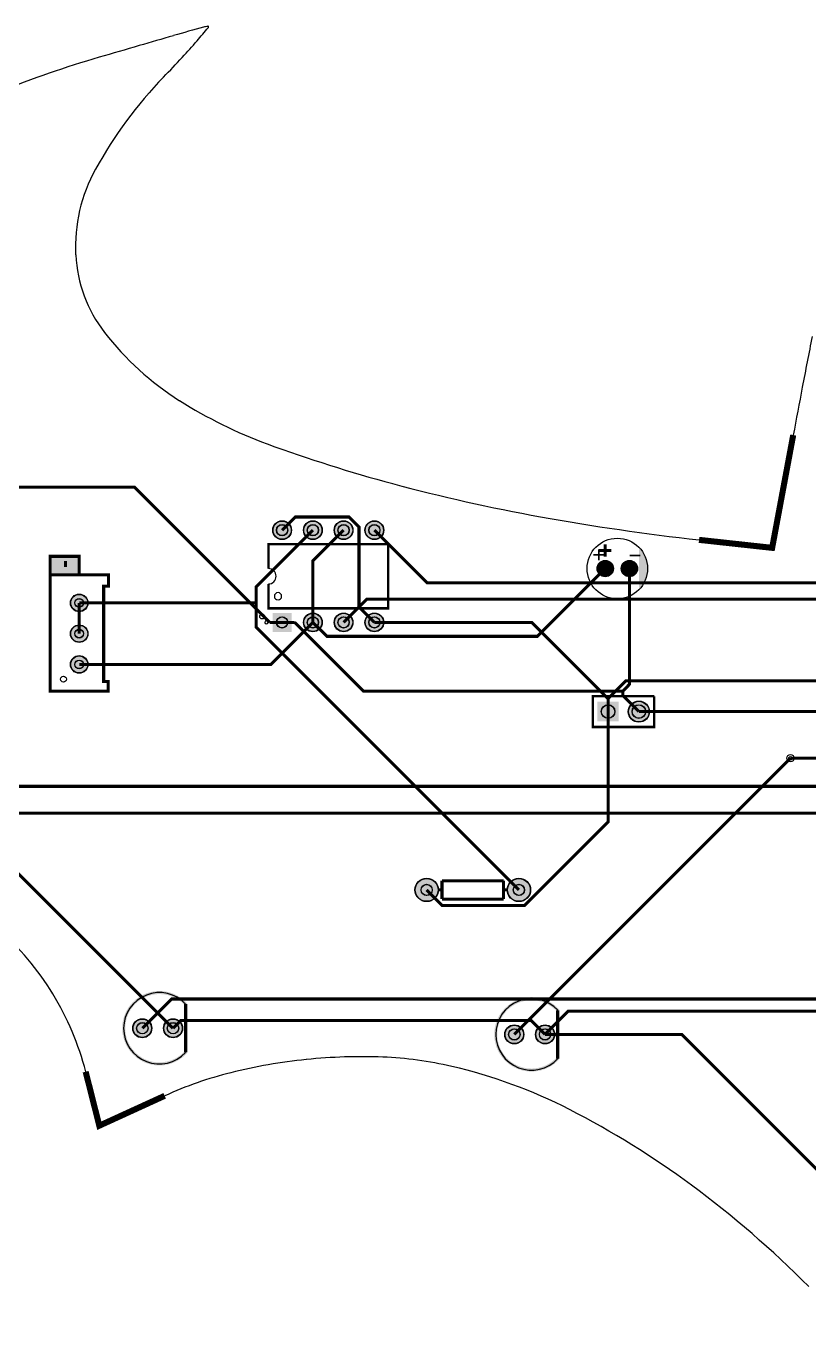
# Model space of a CAD drawing. Header units: millimetres. Extents: x 6 to 291, y 6 to 127.
# Drawn here: x 68.9 to 133.5, y 18.3 to 126.7 of the extents above; entities that cross this region are included whole.
import ezdxf

# ---------------------------------------------------------------- set-up
doc = ezdxf.new("R2010")
doc.units = ezdxf.units.MM
for name, color, linetype, true_color in [('BoardOutLine', 7, 'Continuous', 0xff00ff), ('BottomLayer', 7, 'Continuous', 0x0000ff), ('BottomSolderMaskLayer', 7, 'Continuous', 0xaa00ff), ('Document', 7, 'Continuous', 0xffffff), ('Hole', 7, 'Continuous', 0x222222), ('Multi-Layer', 7, 'Continuous', 0xc0c0c0), ('TopLayer', 7, 'Continuous', 0xff0000), ('TopSilkLayer', 7, 'Continuous', 0xffcc00), ('TopSolderMaskLayer', 7, 'Continuous', 0x800080)]:
    doc.layers.add(name, color=color, linetype=linetype, true_color=true_color)

msp = doc.modelspace()

# ---------------------------------------------------------------- hatches: boundary and pattern name
at = {"layer": 'BottomSolderMaskLayer'}
for points in [[(89.27, 85.09, 1), (90.82, 85.09, 1)], [(91.81, 85.09, 1), (93.36, 85.09, 1)], [(94.35, 85.09, 1), (95.9, 85.09, 1)], [(96.89, 85.09, 1), (98.44, 85.09, 1)], [(116.05, 81.92, 1), (117.4, 81.92, 1)], [(118.05, 81.92, 1), (119.4, 81.92, 1)], [(72.55, 79.08, 1), (74, 79.08, 1)], [(89.27, 78.25), (90.82, 78.25), (90.82, 76.69), (89.27, 76.69)], [(91.81, 77.47, 1), (93.36, 77.47, 1)], [(94.35, 77.47, 1), (95.9, 77.47, 1)], [(96.89, 77.47, 1), (98.44, 77.47, 1)], [(72.55, 76.54, 1), (74, 76.54, 1)], [(72.55, 74, 1), (74, 74, 1)], [(116.09, 70.92), (117.84, 70.92), (117.84, 69.29), (116.09, 69.29)], [(118.63, 70.1, 1), (120.38, 70.1, 1)], [(101.02, 55.37, 1), (102.95, 55.37, 1)], [(108.64, 55.37, 1), (110.57, 55.37, 1)], [(77.7, 43.94, 1), (79.27, 43.94, 1)], [(80.24, 43.94, 1), (81.81, 43.94, 1)], [(108.43, 43.43, 1), (110.01, 43.43, 1)], [(110.97, 43.43, 1), (112.55, 43.43, 1)]]:
    msp.add_hatch(color=256, dxfattribs=at).paths.add_polyline_path(points)
at = {"layer": 'Document'}
for points in [[(116.14, 82.61), (116.14, 83.5), (116.27, 83.5), (116.27, 82.61)], [(73.23, 81.3), (73.23, 82.8), (71.03, 82.8), (71.03, 81.3), (73.23, 81.3)], [(115.76, 83.12), (116.65, 83.12), (116.65, 82.99), (115.76, 82.99)], [(118.75, 83.06), (119.63, 83.06), (119.63, 82.93), (118.75, 82.93)], [(81.97, 45.85), (81.92, 45.91), (81.87, 45.96), (81.81, 46.02), (81.76, 46.07), (81.7, 46.12), (81.64, 46.16), (81.58, 46.21), (81.52, 46.25), (81.45, 46.3), (81.39, 46.34), (81.33, 46.38), (81.26, 46.41), (81.19, 46.45), (81.12, 46.48), (81.06, 46.51), (80.99, 46.54), (80.92, 46.57), (80.84, 46.6), (80.77, 46.62), (80.7, 46.65), (80.63, 46.67), (80.55, 46.69), (80.48, 46.7), (80.4, 46.72), (80.33, 46.73), (80.25, 46.74), (80.18, 46.75), (80.1, 46.75), (80.03, 46.76), (79.95, 46.76), (79.88, 46.76), (79.8, 46.76), (79.72, 46.76), (79.65, 46.75), (79.57, 46.74), (79.5, 46.73), (79.42, 46.72), (79.35, 46.71), (79.27, 46.69), (79.2, 46.67), (79.13, 46.65), (79.05, 46.63), (78.98, 46.61), (78.91, 46.58), (78.84, 46.55), (78.77, 46.52), (78.7, 46.49), (78.63, 46.46), (78.57, 46.42), (78.5, 46.39), (78.43, 46.35), (78.37, 46.31), (78.31, 46.27), (78.24, 46.22), (78.18, 46.18), (78.12, 46.13), (78.07, 46.08), (78.01, 46.03), (77.95, 45.98), (77.9, 45.93), (77.85, 45.87), (77.8, 45.82), (77.75, 45.76), (77.7, 45.7), (77.65, 45.64), (77.61, 45.58), (77.56, 45.52), (77.52, 45.45), (77.48, 45.39), (77.44, 45.32), (77.41, 45.25), (77.37, 45.19), (77.34, 45.12), (77.31, 45.05), (77.28, 44.98), (77.25, 44.91), (77.23, 44.84), (77.21, 44.76), (77.18, 44.69), (77.17, 44.62), (77.15, 44.54), (77.13, 44.47), (77.12, 44.4), (77.11, 44.32), (77.1, 44.24), (77.09, 44.17), (77.09, 44.09), (77.08, 44.02), (77.08, 43.94), (77.08, 43.87), (77.09, 43.79), (77.09, 43.71), (77.1, 43.64), (77.11, 43.56), (77.12, 43.49), (77.13, 43.41), (77.15, 43.34), (77.17, 43.27), (77.19, 43.19), (77.21, 43.12), (77.23, 43.05), (77.25, 42.97), (77.28, 42.9), (77.31, 42.83), (77.34, 42.76), (77.37, 42.7), (77.41, 42.63), (77.44, 42.56), (77.48, 42.5), (77.52, 42.43), (77.56, 42.37), (77.61, 42.31), (77.65, 42.24), (77.7, 42.18), (77.75, 42.13), (77.8, 42.07), (77.85, 42.01), (77.9, 41.96), (77.95, 41.9), (78.01, 41.85), (78.07, 41.8), (78.12, 41.75), (78.18, 41.71), (78.25, 41.66), (78.31, 41.62), (78.37, 41.58), (78.43, 41.53), (78.5, 41.5), (78.57, 41.46), (78.63, 41.42), (78.7, 41.39), (78.77, 41.36), (78.84, 41.33), (78.91, 41.3), (78.98, 41.28), (79.05, 41.25), (79.13, 41.23), (79.2, 41.21), (79.27, 41.19), (79.35, 41.18), (79.42, 41.16), (79.5, 41.15), (79.57, 41.14), (79.65, 41.13), (79.72, 41.13), (79.8, 41.12), (79.88, 41.12), (79.95, 41.12), (80.03, 41.13), (80.1, 41.13), (80.18, 41.14), (80.26, 41.14), (80.33, 41.16), (80.41, 41.17), (80.48, 41.18), (80.55, 41.2), (80.63, 41.22), (80.7, 41.24), (80.77, 41.26), (80.84, 41.28), (80.92, 41.31), (80.99, 41.34), (81.06, 41.37), (81.12, 41.4), (81.19, 41.43), (81.26, 41.47), (81.33, 41.51), (81.39, 41.55), (81.45, 41.59), (81.52, 41.63), (81.58, 41.68), (81.64, 41.72), (81.7, 41.77), (81.76, 41.82), (81.81, 41.87), (81.87, 41.92), (81.92, 41.97), (81.97, 42.03), (81.99, 42.04), (82, 42.05), (82.01, 42.06), (82.03, 42.06), (82.05, 42.07), (82.06, 42.07), (82.08, 42.07), (82.1, 42.07), (82.11, 42.06), (82.13, 42.06), (82.14, 42.05), (82.15, 42.04), (82.17, 42.02), (82.17, 42.01), (82.18, 42), (82.19, 41.98), (82.19, 41.96), (82.19, 41.95), (82.19, 41.93), (82.19, 41.92), (82.19, 41.9), (82.18, 41.88), (82.17, 41.87), (82.16, 41.86), (82.11, 41.8), (82.05, 41.74), (81.99, 41.69), (81.93, 41.64), (81.87, 41.58), (81.81, 41.53), (81.75, 41.49), (81.69, 41.44), (81.62, 41.39), (81.56, 41.35), (81.49, 41.31), (81.42, 41.27), (81.35, 41.23), (81.28, 41.19), (81.21, 41.16), (81.14, 41.13), (81.06, 41.1), (80.99, 41.07), (80.92, 41.04), (80.84, 41.01), (80.76, 40.99), (80.69, 40.97), (80.61, 40.95), (80.53, 40.93), (80.46, 40.92), (80.38, 40.91), (80.3, 40.89), (80.22, 40.89), (80.14, 40.88), (80.06, 40.87), (79.98, 40.87), (79.91, 40.87), (79.83, 40.87), (79.75, 40.87), (79.67, 40.88), (79.59, 40.88), (79.51, 40.89), (79.43, 40.9), (79.35, 40.92), (79.28, 40.93), (79.2, 40.95), (79.12, 40.97), (79.05, 40.99), (78.97, 41.01), (78.9, 41.04), (78.82, 41.07), (78.75, 41.09), (78.67, 41.12), (78.6, 41.16), (78.53, 41.19), (78.46, 41.23), (78.39, 41.27), (78.32, 41.31), (78.25, 41.35), (78.19, 41.39), (78.12, 41.44), (78.06, 41.48), (78, 41.53), (77.94, 41.58), (77.88, 41.63), (77.82, 41.69), (77.76, 41.74), (77.7, 41.8), (77.65, 41.85), (77.6, 41.91), (77.54, 41.97), (77.49, 42.03), (77.45, 42.1), (77.4, 42.16), (77.35, 42.23), (77.31, 42.29), (77.27, 42.36), (77.23, 42.43), (77.19, 42.5), (77.15, 42.57), (77.12, 42.64), (77.09, 42.71), (77.06, 42.78), (77.03, 42.86), (77, 42.93), (76.98, 43.01), (76.95, 43.08), (76.93, 43.16), (76.91, 43.24), (76.89, 43.31), (76.88, 43.39), (76.87, 43.47), (76.85, 43.55), (76.85, 43.63), (76.84, 43.7), (76.83, 43.78), (76.83, 43.86), (76.83, 43.94), (76.83, 44.02), (76.83, 44.1), (76.84, 44.18), (76.85, 44.26), (76.85, 44.34), (76.87, 44.41), (76.88, 44.49), (76.89, 44.57), (76.91, 44.65), (76.93, 44.72), (76.95, 44.8), (76.98, 44.88), (77, 44.95), (77.03, 45.03), (77.06, 45.1), (77.09, 45.17), (77.12, 45.25), (77.15, 45.32), (77.19, 45.39), (77.23, 45.46), (77.27, 45.52), (77.31, 45.59), (77.35, 45.66), (77.4, 45.72), (77.44, 45.79), (77.49, 45.85), (77.54, 45.91), (77.59, 45.97), (77.65, 46.03), (77.7, 46.09), (77.76, 46.14), (77.82, 46.2), (77.87, 46.25), (77.93, 46.3), (78, 46.35), (78.06, 46.4), (78.12, 46.45), (78.19, 46.49), (78.25, 46.54), (78.32, 46.58), (78.39, 46.62), (78.46, 46.66), (78.53, 46.69), (78.6, 46.73), (78.67, 46.76), (78.75, 46.79), (78.82, 46.82), (78.89, 46.85), (78.97, 46.87), (79.05, 46.89), (79.12, 46.91), (79.2, 46.93), (79.28, 46.95), (79.35, 46.97), (79.43, 46.98), (79.51, 46.99), (79.59, 47), (79.67, 47.01), (79.75, 47.01), (79.83, 47.01), (79.9, 47.02), (79.98, 47.01), (80.06, 47.01), (80.14, 47.01), (80.22, 47), (80.3, 46.99), (80.38, 46.98), (80.46, 46.97), (80.53, 46.95), (80.61, 46.93), (80.69, 46.91), (80.76, 46.89), (80.84, 46.87), (80.91, 46.84), (80.99, 46.82), (81.06, 46.79), (81.14, 46.76), (81.21, 46.72), (81.28, 46.69), (81.35, 46.65), (81.42, 46.62), (81.49, 46.58), (81.55, 46.53), (81.62, 46.49), (81.69, 46.45), (81.75, 46.4), (81.81, 46.35), (81.87, 46.3), (81.93, 46.25), (81.99, 46.2), (82.05, 46.14), (82.11, 46.08), (82.16, 46.03), (82.17, 46.01), (82.18, 46), (82.19, 45.99), (82.19, 45.97), (82.19, 45.95), (82.19, 45.94), (82.19, 45.92), (82.19, 45.9), (82.18, 45.89), (82.17, 45.87), (82.16, 45.86), (82.15, 45.85), (82.14, 45.84), (82.13, 45.83), (82.11, 45.82), (82.1, 45.82), (82.08, 45.81), (82.06, 45.81), (82.05, 45.82), (82.03, 45.82), (82.01, 45.83), (82, 45.83), (81.99, 45.84), (81.97, 45.85)], [(82.19, 45.94), (82.19, 41.94), (82.19, 41.93), (82.19, 41.91), (82.18, 41.89), (82.18, 41.88), (82.17, 41.86), (82.16, 41.85), (82.14, 41.84), (82.13, 41.83), (82.12, 41.82), (82.1, 41.82), (82.08, 41.82), (82.07, 41.82), (82.05, 41.82), (82.03, 41.82), (82.02, 41.82), (82, 41.83), (81.99, 41.84), (81.98, 41.85), (81.97, 41.86), (81.96, 41.88), (81.95, 41.89), (81.94, 41.91), (81.94, 41.93), (81.94, 41.94), (81.94, 45.94), (81.94, 45.96), (81.94, 45.97), (81.95, 45.99), (81.96, 46), (81.97, 46.02), (81.98, 46.03), (81.99, 46.04), (82, 46.05), (82.02, 46.06), (82.03, 46.06), (82.05, 46.07), (82.07, 46.07), (82.08, 46.07), (82.1, 46.06), (82.12, 46.06), (82.13, 46.05), (82.14, 46.04), (82.16, 46.03), (82.17, 46.02), (82.18, 46), (82.18, 45.99), (82.19, 45.97), (82.19, 45.96), (82.19, 45.94)], [(112.71, 45.35), (112.66, 45.4), (112.6, 45.46), (112.55, 45.51), (112.49, 45.56), (112.43, 45.61), (112.37, 45.66), (112.31, 45.7), (112.25, 45.75), (112.19, 45.79), (112.12, 45.83), (112.06, 45.87), (111.99, 45.91), (111.93, 45.94), (111.86, 45.97), (111.79, 46.01), (111.72, 46.04), (111.65, 46.07), (111.58, 46.09), (111.51, 46.12), (111.43, 46.14), (111.36, 46.16), (111.29, 46.18), (111.21, 46.19), (111.14, 46.21), (111.06, 46.22), (110.99, 46.23), (110.91, 46.24), (110.84, 46.25), (110.76, 46.25), (110.69, 46.25), (110.61, 46.25), (110.53, 46.25), (110.46, 46.25), (110.38, 46.24), (110.31, 46.23), (110.23, 46.22), (110.16, 46.21), (110.08, 46.2), (110.01, 46.18), (109.93, 46.16), (109.86, 46.14), (109.79, 46.12), (109.72, 46.1), (109.65, 46.07), (109.57, 46.05), (109.5, 46.02), (109.44, 45.98), (109.37, 45.95), (109.3, 45.92), (109.23, 45.88), (109.17, 45.84), (109.1, 45.8), (109.04, 45.76), (108.98, 45.71), (108.92, 45.67), (108.86, 45.62), (108.8, 45.57), (108.74, 45.52), (108.69, 45.47), (108.63, 45.42), (108.58, 45.36), (108.53, 45.31), (108.48, 45.25), (108.43, 45.19), (108.39, 45.13), (108.34, 45.07), (108.3, 45.01), (108.26, 44.94), (108.22, 44.88), (108.18, 44.81), (108.14, 44.75), (108.11, 44.68), (108.07, 44.61), (108.04, 44.54), (108.02, 44.47), (107.99, 44.4), (107.96, 44.33), (107.94, 44.26), (107.92, 44.18), (107.9, 44.11), (107.88, 44.04), (107.87, 43.96), (107.85, 43.89), (107.84, 43.81), (107.83, 43.74), (107.83, 43.66), (107.82, 43.59), (107.82, 43.51), (107.82, 43.43), (107.82, 43.36), (107.82, 43.28), (107.83, 43.21), (107.83, 43.13), (107.84, 43.06), (107.85, 42.98), (107.87, 42.91), (107.88, 42.83), (107.9, 42.76), (107.92, 42.68), (107.94, 42.61), (107.96, 42.54), (107.99, 42.47), (108.02, 42.4), (108.04, 42.33), (108.08, 42.26), (108.11, 42.19), (108.14, 42.12), (108.18, 42.05), (108.22, 41.99), (108.26, 41.92), (108.3, 41.86), (108.34, 41.8), (108.39, 41.74), (108.43, 41.68), (108.48, 41.62), (108.53, 41.56), (108.58, 41.5), (108.63, 41.45), (108.69, 41.4), (108.74, 41.34), (108.8, 41.29), (108.86, 41.25), (108.92, 41.2), (108.98, 41.15), (109.04, 41.11), (109.1, 41.07), (109.17, 41.03), (109.23, 40.99), (109.3, 40.95), (109.37, 40.92), (109.44, 40.88), (109.5, 40.85), (109.57, 40.82), (109.65, 40.79), (109.72, 40.77), (109.79, 40.74), (109.86, 40.72), (109.93, 40.7), (110.01, 40.69), (110.08, 40.67), (110.16, 40.66), (110.23, 40.64), (110.31, 40.63), (110.38, 40.63), (110.46, 40.62), (110.53, 40.62), (110.61, 40.61), (110.69, 40.61), (110.76, 40.62), (110.84, 40.62), (110.91, 40.63), (110.99, 40.64), (111.06, 40.65), (111.14, 40.66), (111.21, 40.67), (111.29, 40.69), (111.36, 40.71), (111.43, 40.73), (111.51, 40.75), (111.58, 40.78), (111.65, 40.8), (111.72, 40.83), (111.79, 40.86), (111.86, 40.89), (111.93, 40.93), (111.99, 40.96), (112.06, 41), (112.13, 41.04), (112.19, 41.08), (112.25, 41.12), (112.31, 41.17), (112.37, 41.21), (112.43, 41.26), (112.49, 41.31), (112.55, 41.36), (112.6, 41.41), (112.66, 41.47), (112.71, 41.52), (112.72, 41.53), (112.73, 41.54), (112.75, 41.55), (112.76, 41.56), (112.78, 41.56), (112.8, 41.56), (112.81, 41.56), (112.83, 41.56), (112.85, 41.55), (112.86, 41.55), (112.87, 41.54), (112.89, 41.53), (112.9, 41.52), (112.91, 41.5), (112.92, 41.49), (112.92, 41.47), (112.93, 41.46), (112.93, 41.44), (112.93, 41.42), (112.93, 41.41), (112.92, 41.39), (112.91, 41.38), (112.91, 41.36), (112.89, 41.35), (112.84, 41.29), (112.78, 41.24), (112.73, 41.18), (112.67, 41.13), (112.61, 41.08), (112.55, 41.03), (112.48, 40.98), (112.42, 40.93), (112.36, 40.89), (112.29, 40.84), (112.22, 40.8), (112.15, 40.76), (112.08, 40.72), (112.01, 40.69), (111.94, 40.65), (111.87, 40.62), (111.8, 40.59), (111.72, 40.56), (111.65, 40.53), (111.57, 40.51), (111.5, 40.48), (111.42, 40.46), (111.35, 40.44), (111.27, 40.43), (111.19, 40.41), (111.11, 40.4), (111.03, 40.39), (110.96, 40.38), (110.88, 40.37), (110.8, 40.36), (110.72, 40.36), (110.64, 40.36), (110.56, 40.36), (110.48, 40.36), (110.4, 40.37), (110.32, 40.38), (110.24, 40.39), (110.17, 40.4), (110.09, 40.41), (110.01, 40.42), (109.93, 40.44), (109.86, 40.46), (109.78, 40.48), (109.7, 40.51), (109.63, 40.53), (109.55, 40.56), (109.48, 40.59), (109.41, 40.62), (109.34, 40.65), (109.26, 40.68), (109.19, 40.72), (109.12, 40.76), (109.06, 40.8), (108.99, 40.84), (108.92, 40.88), (108.86, 40.93), (108.79, 40.97), (108.73, 41.02), (108.67, 41.07), (108.61, 41.12), (108.55, 41.18), (108.49, 41.23), (108.44, 41.29), (108.38, 41.35), (108.33, 41.4), (108.28, 41.46), (108.23, 41.53), (108.18, 41.59), (108.13, 41.65), (108.09, 41.72), (108.04, 41.78), (108, 41.85), (107.96, 41.92), (107.92, 41.99), (107.89, 42.06), (107.85, 42.13), (107.82, 42.2), (107.79, 42.28), (107.76, 42.35), (107.73, 42.42), (107.71, 42.5), (107.69, 42.57), (107.66, 42.65), (107.65, 42.73), (107.63, 42.8), (107.61, 42.88), (107.6, 42.96), (107.59, 43.04), (107.58, 43.12), (107.57, 43.2), (107.57, 43.28), (107.56, 43.35), (107.56, 43.43), (107.56, 43.51), (107.57, 43.59), (107.57, 43.67), (107.58, 43.75), (107.59, 43.83), (107.6, 43.91), (107.61, 43.98), (107.63, 44.06), (107.65, 44.14), (107.66, 44.22), (107.69, 44.29), (107.71, 44.37), (107.73, 44.44), (107.76, 44.52), (107.79, 44.59), (107.82, 44.66), (107.85, 44.74), (107.89, 44.81), (107.92, 44.88), (107.96, 44.95), (108, 45.02), (108.04, 45.08), (108.09, 45.15), (108.13, 45.22), (108.18, 45.28), (108.23, 45.34), (108.28, 45.4), (108.33, 45.46), (108.38, 45.52), (108.44, 45.58), (108.49, 45.64), (108.55, 45.69), (108.61, 45.74), (108.67, 45.79), (108.73, 45.84), (108.79, 45.89), (108.86, 45.94), (108.92, 45.98), (108.99, 46.03), (109.06, 46.07), (109.12, 46.11), (109.19, 46.15), (109.26, 46.18), (109.34, 46.22), (109.41, 46.25), (109.48, 46.28), (109.55, 46.31), (109.63, 46.34), (109.7, 46.36), (109.78, 46.39), (109.86, 46.41), (109.93, 46.43), (110.01, 46.44), (110.09, 46.46), (110.17, 46.47), (110.24, 46.48), (110.32, 46.49), (110.4, 46.5), (110.48, 46.5), (110.56, 46.51), (110.64, 46.51), (110.72, 46.51), (110.8, 46.5), (110.88, 46.5), (110.95, 46.49), (111.03, 46.48), (111.11, 46.47), (111.19, 46.46), (111.27, 46.44), (111.34, 46.42), (111.42, 46.41), (111.5, 46.38), (111.57, 46.36), (111.65, 46.34), (111.72, 46.31), (111.8, 46.28), (111.87, 46.25), (111.94, 46.22), (112.01, 46.18), (112.08, 46.15), (112.15, 46.11), (112.22, 46.07), (112.29, 46.03), (112.35, 45.98), (112.42, 45.94), (112.48, 45.89), (112.55, 45.84), (112.61, 45.79), (112.67, 45.74), (112.73, 45.69), (112.78, 45.63), (112.84, 45.58), (112.89, 45.52), (112.9, 45.51), (112.91, 45.49), (112.92, 45.48), (112.93, 45.46), (112.93, 45.44), (112.93, 45.43), (112.93, 45.41), (112.92, 45.4), (112.92, 45.38), (112.91, 45.37), (112.9, 45.35), (112.89, 45.34), (112.87, 45.33), (112.86, 45.32), (112.85, 45.31), (112.83, 45.31), (112.81, 45.31), (112.8, 45.31), (112.78, 45.31), (112.76, 45.31), (112.75, 45.32), (112.73, 45.33), (112.72, 45.34), (112.71, 45.35)], [(112.93, 45.43), (112.93, 41.43), (112.93, 41.42), (112.92, 41.4), (112.92, 41.39), (112.91, 41.37), (112.9, 41.36), (112.89, 41.34), (112.88, 41.33), (112.86, 41.32), (112.85, 41.32), (112.83, 41.31), (112.82, 41.31), (112.8, 41.31), (112.78, 41.31), (112.77, 41.31), (112.75, 41.32), (112.74, 41.32), (112.72, 41.33), (112.71, 41.34), (112.7, 41.36), (112.69, 41.37), (112.68, 41.39), (112.68, 41.4), (112.68, 41.42), (112.67, 41.43), (112.67, 45.43), (112.68, 45.45), (112.68, 45.47), (112.68, 45.48), (112.69, 45.5), (112.7, 45.51), (112.71, 45.52), (112.72, 45.53), (112.74, 45.54), (112.75, 45.55), (112.77, 45.56), (112.78, 45.56), (112.8, 45.56), (112.82, 45.56), (112.83, 45.56), (112.85, 45.55), (112.86, 45.54), (112.88, 45.53), (112.89, 45.52), (112.9, 45.51), (112.91, 45.5), (112.92, 45.48), (112.92, 45.47), (112.93, 45.45), (112.93, 45.43)]]:
    msp.add_hatch(color=256, dxfattribs=at).paths.add_polyline_path(points)
at = {"layer": 'Multi-Layer'}
for points in [[(89.29, 85.09, 1), (90.79, 85.09, 1)], [(91.83, 85.09, 1), (93.33, 85.09, 1)], [(94.37, 85.09, 1), (95.87, 85.09, 1)], [(96.91, 85.09, 1), (98.41, 85.09, 1)], [(116.08, 81.92, 1), (117.38, 81.92, 1)], [(118.08, 81.92, 1), (119.38, 81.92, 1)], [(72.58, 79.08, 1), (73.98, 79.08, 1)], [(89.29, 78.22), (90.79, 78.22), (90.79, 76.72), (89.29, 76.72)], [(91.83, 77.47, 1), (93.33, 77.47, 1)], [(94.37, 77.47, 1), (95.87, 77.47, 1)], [(96.91, 77.47, 1), (98.41, 77.47, 1)], [(72.58, 76.54, 1), (73.98, 76.54, 1)], [(72.58, 74, 1), (73.98, 74, 1)], [(116.12, 70.89), (117.82, 70.89), (117.82, 69.32), (116.12, 69.32)], [(118.66, 70.1, 1), (120.36, 70.1, 1)], [(101.04, 55.37, 1), (102.92, 55.37, 1)], [(108.66, 55.37, 1), (110.54, 55.37, 1)], [(77.72, 43.94, 1), (79.25, 43.94, 1)], [(80.26, 43.94, 1), (81.79, 43.94, 1)], [(108.46, 43.43, 1), (109.98, 43.43, 1)], [(111, 43.43, 1), (112.52, 43.43, 1)]]:
    msp.add_hatch(color=256, dxfattribs=at).paths.add_polyline_path(points)
at = {"layer": 'TopSilkLayer'}
msp.add_hatch(color=256, dxfattribs=at).paths.add_polyline_path([(119.52, 83.57), (119.57, 83.52), (119.62, 83.47), (119.66, 83.42), (119.71, 83.37), (119.75, 83.31), (119.79, 83.26), (119.83, 83.2), (119.87, 83.14), (119.91, 83.09), (119.94, 83.03), (119.97, 82.97), (120, 82.91), (120.03, 82.84), (120.06, 82.78), (120.08, 82.72), (120.11, 82.65), (120.13, 82.59), (120.15, 82.52), (120.16, 82.46), (120.18, 82.39), (120.19, 82.32), (120.2, 82.26), (120.21, 82.19), (120.22, 82.12), (120.23, 82.05), (120.23, 81.98), (120.23, 81.92), (120.23, 81.85), (120.23, 81.78), (120.22, 81.71), (120.21, 81.64), (120.2, 81.57), (120.19, 81.51), (120.18, 81.44), (120.16, 81.37), (120.15, 81.31), (120.13, 81.24), (120.11, 81.18), (120.08, 81.11), (120.06, 81.05), (120.03, 80.99), (120, 80.92), (119.97, 80.86), (119.94, 80.8), (119.91, 80.74), (119.87, 80.69), (119.83, 80.63), (119.79, 80.57), (119.75, 80.52), (119.71, 80.46), (119.66, 80.41), (119.62, 80.36), (119.57, 80.31), (119.52, 80.26)])
at = {"layer": 'TopSolderMaskLayer'}
for points in [[(89.27, 85.09, 1), (90.82, 85.09, 1)], [(91.81, 85.09, 1), (93.36, 85.09, 1)], [(94.35, 85.09, 1), (95.9, 85.09, 1)], [(96.89, 85.09, 1), (98.44, 85.09, 1)], [(116.05, 81.92, 1), (117.4, 81.92, 1)], [(118.05, 81.92, 1), (119.4, 81.92, 1)], [(72.55, 79.08, 1), (74, 79.08, 1)], [(89.27, 78.25), (90.82, 78.25), (90.82, 76.69), (89.27, 76.69)], [(91.81, 77.47, 1), (93.36, 77.47, 1)], [(94.35, 77.47, 1), (95.9, 77.47, 1)], [(96.89, 77.47, 1), (98.44, 77.47, 1)], [(72.55, 76.54, 1), (74, 76.54, 1)], [(72.55, 74, 1), (74, 74, 1)], [(116.09, 70.92), (117.84, 70.92), (117.84, 69.29), (116.09, 69.29)], [(118.63, 70.1, 1), (120.38, 70.1, 1)], [(101.02, 55.37, 1), (102.95, 55.37, 1)], [(108.64, 55.37, 1), (110.57, 55.37, 1)], [(77.7, 43.94, 1), (79.27, 43.94, 1)], [(80.24, 43.94, 1), (81.81, 43.94, 1)], [(108.43, 43.43, 1), (110.01, 43.43, 1)], [(110.97, 43.43, 1), (112.55, 43.43, 1)]]:
    msp.add_hatch(color=256, dxfattribs=at).paths.add_polyline_path(points)

# ---------------------------------------------------------------- linework, layer by layer
at = {"layer": 'BoardOutLine', "const_width": 0.5}
for points in [[(132.26, 92.95), (130.52, 83.63), (124.48, 84.29)], [(73.81, 40.35), (74.94, 35.89), (80.34, 38.36)]]:
    msp.add_lwpolyline(points, dxfattribs=at)
at = {"layer": 'BoardOutLine'}
for centre, radius, start, end in [((240.09, -430.47), 578.69, 105.9489, 106.24226), ((543.97, -1493.76), 1684.56, 105.8617, 105.94925), ((23.53, 177.12), 78.75, 319.0538, 320.1076), ((84.15, 124.55), 2.18, 96.6288, 105.8645), ((83.9, 126.66), 0.0662, 320.071, 96.6684), ((367.85, -869.01), 1035.46, 106.24269, 106.43246), ((42.55, 160.62), 53.57, 317.1002, 319.0539), ((102.68, 30.08), 98.09, 106.4323, 111.5093), ((-6.31, 206.02), 120.27, 316.0329, 317.1001), ((106.29, 97.41), 36.18, 136.0329, 151.0686), ((86.25, 108.49), 13.28, 151.0684, 182.8315), ((84.32, 108.39), 11.34, 182.8315, 217.8945), ((94.69, 116.47), 24.49, 217.8945, 237.6179), ((1061.5, -81.52), 945.48, 168.86335, 169.12187), ((872.47, -45.2), 752.99, 169.1216, 169.42825), ((101.84, 127.75), 37.84, 237.6178, 249.8563), ((130.53, 205.95), 121.14, 249.8564, 254.9996), ((138.48, 235.63), 151.87, 254.9995, 259.7212), ((145.29, 273.18), 190.03, 259.7211, 263.7122), ((50.48, 34.1), 24.21, 31.5727, 48.356), ((51.5, 34.73), 23.01, 14.1335, 31.5727), ((96.59, -3.13), 44.72, 95.8411, 103.9652), ((96.58, -2.95), 44.54, 87.7029, 95.841), ((97.14, 11.1), 30.48, 76.8884, 87.7031), ((93.34, 9.97), 31.22, 103.9654, 114.5992), ((94.4, -0.66), 42.56, 62.9056, 76.8884), ((80.8, -27.23), 72.4, 53.5138, 62.9055), ((74, -36.43), 83.84, 44.7538, 53.5137)]:
    msp.add_arc(centre, radius, start, end, dxfattribs=at)
at = {"layer": 'BottomLayer', "const_width": 0.254}
for points in [[(90.04, 85.09), (91.14, 86.18), (95.56, 86.18), (96.39, 85.34), (96.39, 78.74), (97.66, 77.47)], [(92.58, 85.09), (87.9, 80.4), (87.9, 79.08)], [(95.12, 85.09), (92.58, 82.55), (92.58, 77.47)], [(92.58, 77.47), (93.74, 76.32), (111.13, 76.32), (116.73, 81.92)], [(118.18, 71.79), (118.73, 72.35), (118.73, 81.92)], [(73.28, 76.54), (73.28, 79.08)], [(87.9, 79.08), (73.28, 79.08)], [(87.9, 79.08), (87.9, 77.08), (109.6, 55.37)], [(90.04, 77.47), (91.07, 77.47)], [(91.07, 77.47), (96.75, 71.79), (118.18, 71.79)], [(119.51, 70.1), (118.18, 71.43), (118.18, 71.79)], [(101.98, 55.37), (103.26, 54.09), (110.07, 54.09), (116.97, 60.99), (116.97, 70.1)], [(109.22, 43.43), (132.03, 66.25)], [(52.96, 65.15), (59.82, 65.15), (81.03, 43.94)], [(111.76, 43.43), (123.06, 43.43), (148.08, 18.42)]]:
    msp.add_lwpolyline(points, dxfattribs=at)
at = {"layer": 'BottomSolderMaskLayer'}
for centre, radius in [((90.04, 85.09), 0.775), ((92.58, 85.09), 0.775), ((95.12, 85.09), 0.775), ((97.66, 85.09), 0.775), ((90.04, 85.09), 0.465), ((92.58, 85.09), 0.465), ((95.12, 85.09), 0.465), ((97.66, 85.09), 0.465), ((116.73, 81.92), 0.675), ((118.73, 81.92), 0.675), ((116.73, 81.92), 0.416), ((118.73, 81.92), 0.416), ((73.28, 79.08), 0.725), ((73.28, 79.08), 0.363), ((92.58, 77.47), 0.775), ((95.12, 77.47), 0.775), ((97.66, 77.47), 0.775), ((73.28, 76.54), 0.725), ((90.04, 77.47), 0.465), ((92.58, 77.47), 0.465), ((95.12, 77.47), 0.465), ((97.66, 77.47), 0.465), ((73.28, 76.54), 0.363), ((73.28, 74), 0.725), ((73.28, 74), 0.363), ((116.97, 70.1), 0.566), ((119.51, 70.1), 0.875), ((119.51, 70.1), 0.566), ((101.98, 55.37), 0.965), ((101.98, 55.37), 0.462), ((109.6, 55.37), 0.965), ((109.6, 55.37), 0.462), ((78.49, 43.94), 0.787), ((81.03, 43.94), 0.787), ((78.49, 43.94), 0.472), ((81.03, 43.94), 0.472), ((109.22, 43.43), 0.787), ((109.22, 43.43), 0.472), ((111.76, 43.43), 0.787), ((111.76, 43.43), 0.472)]:
    msp.add_circle(centre, radius, dxfattribs=at)
at = {"layer": 'Document'}
for centre, radius in [((88.39, 77.96), 0.2), ((71.98, 72.78), 0.25)]:
    msp.add_circle(centre, radius, dxfattribs=at)
at = {"layer": 'Hole'}
msp.add_circle((132.03, 66.25), 0.152, dxfattribs=at)
at = {"layer": 'Multi-Layer'}
for centre, radius in [((90.04, 85.09), 0.75), ((92.58, 85.09), 0.75), ((95.12, 85.09), 0.75), ((97.66, 85.09), 0.75), ((90.04, 85.09), 0.45), ((92.58, 85.09), 0.45), ((95.12, 85.09), 0.45), ((97.66, 85.09), 0.45), ((116.73, 81.92), 0.65), ((118.73, 81.92), 0.65), ((116.73, 81.92), 0.4), ((118.73, 81.92), 0.4), ((73.28, 79.08), 0.7), ((73.28, 79.08), 0.35), ((92.58, 77.47), 0.75), ((95.12, 77.47), 0.75), ((97.66, 77.47), 0.75), ((73.28, 76.54), 0.7), ((90.04, 77.47), 0.45), ((92.58, 77.47), 0.45), ((95.12, 77.47), 0.45), ((97.66, 77.47), 0.45), ((73.28, 76.54), 0.35), ((73.28, 74), 0.7), ((73.28, 74), 0.35), ((116.97, 70.1), 0.55), ((119.51, 70.1), 0.85), ((119.51, 70.1), 0.55), ((132.03, 66.25), 0.305), ((101.98, 55.37), 0.94), ((101.98, 55.37), 0.45), ((109.6, 55.37), 0.94), ((109.6, 55.37), 0.45), ((78.49, 43.94), 0.762), ((81.03, 43.94), 0.762), ((78.49, 43.94), 0.457), ((81.03, 43.94), 0.457), ((109.22, 43.43), 0.762), ((109.22, 43.43), 0.457), ((111.76, 43.43), 0.762), ((111.76, 43.43), 0.457)]:
    msp.add_circle(centre, radius, dxfattribs=at)
at = {"layer": 'TopLayer', "const_width": 0.254}
for points in [[(49.66, 88.65), (77.84, 88.65), (89.01, 77.47)], [(97.66, 85.09), (102, 80.75), (168.05, 80.75), (169.81, 78.99)], [(95.12, 77.47), (97.03, 79.38), (154.31, 79.38)], [(92.58, 77.47), (89.11, 74), (73.28, 74)], [(90.04, 77.47), (89.01, 77.47)], [(97.66, 77.47), (110.67, 77.47), (116.97, 71.17)], [(155.45, 72.64), (118.44, 72.64), (116.97, 71.17)], [(157.99, 72.64), (155.45, 70.1), (119.51, 70.1)], [(116.97, 70.1), (116.97, 71.17)], [(170.69, 65.02), (169.47, 66.25), (132.03, 66.25)], [(160.53, 65.02), (157.22, 61.71), (15.38, 61.71)], [(157.99, 65.02), (156.89, 63.93), (51.64, 63.93), (50.42, 65.15)], [(163.07, 65.02), (144.41, 46.36), (80.91, 46.36), (78.49, 43.94)], [(81.03, 43.94), (81.67, 44.58), (110.61, 44.58), (111.76, 43.43)], [(184.79, 44.2), (183.63, 45.35), (113.68, 45.35), (111.76, 43.43)]]:
    msp.add_lwpolyline(points, dxfattribs=at)
at = {"layer": 'TopSilkLayer'}
for points, const_width in [([(88.91, 81.92), (88.91, 81.92), (88.91, 83.93), (98.81, 83.93), (98.81, 78.63), (88.91, 78.63), (88.91, 80.65), (88.91, 80.64)], 0.2), ([(116.21, 83.42), (117.23, 83.42)], 0.254), ([(116.73, 83.92), (116.73, 82.9)], 0.254), ([(70.99, 81.41), (75.7, 81.41), (75.7, 80.47), (75.3, 80.47), (75.3, 72.58), (75.68, 72.58), (75.68, 71.78), (70.87, 71.78), (70.87, 82.93), (73.28, 82.93), (73.28, 81.44)], 0.254), ([(72.14, 82.55), (72.14, 82.04)], 0.254), ([(120.78, 71.37), (120.78, 68.83), (115.7, 68.83), (115.7, 71.37), (117.6, 71.37)], 0.203), ([(120.78, 71.37), (117.6, 71.37)], 0.203), ([(103.25, 55.37), (103, 55.37)], 0.254), ([(103.25, 55.37), (103.25, 56.13)], 0.254), ([(103.25, 56.13), (108.33, 56.13)], 0.254), ([(103.25, 54.61), (103.25, 55.37)], 0.254), ([(108.33, 56.13), (108.33, 55.37)], 0.254), ([(108.33, 55.37), (108.59, 55.37)], 0.254), ([(108.33, 55.37), (108.33, 54.61)], 0.254), ([(108.33, 54.61), (103.25, 54.61)], 0.254), ([(82.07, 45.94), (82.07, 41.94)], 0.254), ([(112.8, 45.43), (112.8, 41.43)], 0.254)]:
    msp.add_lwpolyline(points, dxfattribs=dict(at, const_width=const_width))
msp.add_circle((117.73, 81.92), 2.5, dxfattribs=at)
for centre, radius, start, end in [((88.91, 81.28), 0.635, 270, 90), ((89.7, 79.63), 0.3, 180.4851, 179.5149), ((88.74, 77.47), 0.125, 180.5822, 179.4178), ((79.9, 43.94), 2.95, 42.7287, 317.283), ((110.64, 43.43), 2.95, 42.7287, 317.283)]:
    msp.add_arc(centre, radius, start, end, dxfattribs=at)
at = {"layer": 'TopSolderMaskLayer'}
for centre, radius in [((90.04, 85.09), 0.775), ((92.58, 85.09), 0.775), ((95.12, 85.09), 0.775), ((97.66, 85.09), 0.775), ((90.04, 85.09), 0.465), ((92.58, 85.09), 0.465), ((95.12, 85.09), 0.465), ((97.66, 85.09), 0.465), ((116.73, 81.92), 0.675), ((118.73, 81.92), 0.675), ((116.73, 81.92), 0.416), ((118.73, 81.92), 0.416), ((73.28, 79.08), 0.725), ((73.28, 79.08), 0.363), ((92.58, 77.47), 0.775), ((95.12, 77.47), 0.775), ((97.66, 77.47), 0.775), ((73.28, 76.54), 0.725), ((90.04, 77.47), 0.465), ((92.58, 77.47), 0.465), ((95.12, 77.47), 0.465), ((97.66, 77.47), 0.465), ((73.28, 76.54), 0.363), ((73.28, 74), 0.725), ((73.28, 74), 0.363), ((116.97, 70.1), 0.566), ((119.51, 70.1), 0.875), ((119.51, 70.1), 0.566), ((101.98, 55.37), 0.965), ((101.98, 55.37), 0.462), ((109.6, 55.37), 0.965), ((109.6, 55.37), 0.462), ((78.49, 43.94), 0.787), ((81.03, 43.94), 0.787), ((78.49, 43.94), 0.472), ((81.03, 43.94), 0.472), ((109.22, 43.43), 0.787), ((109.22, 43.43), 0.472), ((111.76, 43.43), 0.787), ((111.76, 43.43), 0.472)]:
    msp.add_circle(centre, radius, dxfattribs=at)

doc.saveas('drawing.dxf')
